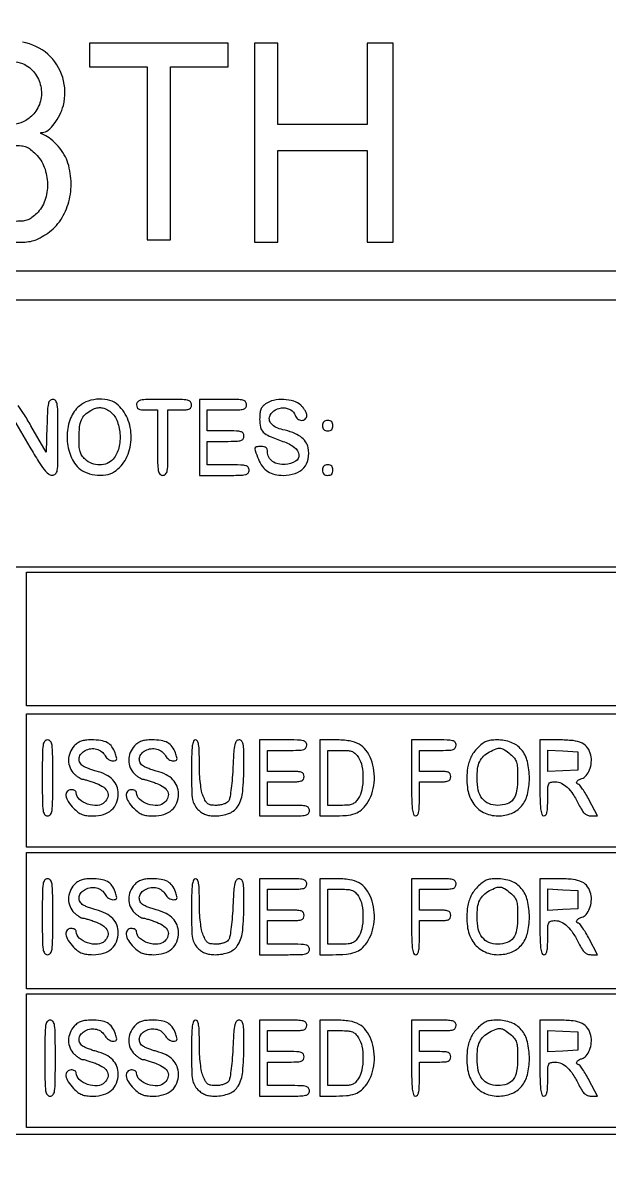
# Model space of a CAD drawing. Extents: x 0 to 1066, y 0 to 761.
# Drawn here: x 995.11 to 1014.06, y 257.42 to 293.97 of the extents above; entities that cross this region are included whole.
import ezdxf

# ---------------------------------------------------------------- set-up
doc = ezdxf.new("R2010")
doc.units = 0
doc.header["$MEASUREMENT"] = 0

msp = doc.modelspace()

# ---------------------------------------------------------------- linework, layer by layer
for points in [[(710.559243, 95.267872, -0.000023), (733.258836, 95.240684, -0.000004), (756.324384, 95.211821, -0.198594)], [(542.992229, 95.24091, -0.000004), (565.972908, 95.212432, -0.198597)], [(606.442229, 95.24091, -0.000004), (629.422908, 95.212432, -0.198597)], [(669.892229, 95.24091, -0.000004), (692.872908, 95.212432, -0.198597)], [(994.8114, 286.8786, 0.012424), (995.184373, 286.887869, 0.047358), (995.414464, 286.921312, 0.05731), (995.611461, 286.993998, 0.024306), (995.856626, 287.133257, 0.094867), (996.29369, 287.543984, 0.081788), (996.576132, 288.10827, 0.077215), (996.67301, 288.763743, 0.071046), (996.571664, 289.437763, 0.063286), (996.452871, 289.705569, 0.04104), (996.254121, 289.9805, 0.041529), (996.019045, 290.212965, 0.078239), (995.790795, 290.349985, -0.012902), (995.71401, 290.383384, -0.155658), (995.690619, 290.404955, -0.506892), (995.697415, 290.420121, -0.042703), (995.747322, 290.426438, 0.16676), (995.92746, 290.496516, 0.052324), (996.13066, 290.708285, 0.048892), (996.309967, 290.992705, 0.055028), (996.42223, 291.295685, 0.134724), (996.40143, 292.202405, 0.140828), (995.919217, 292.953755, 0.138146), (995.103134, 293.343788, 0.127927)], [(994.815074, 281.1681), (995.341987, 280.261957, 0.006242), (995.621361, 279.795024, 0.029041), (995.801082, 279.537737, 0.052989), (995.938326, 279.397238, 0.170079), (996.05925, 279.352507, 0.199339), (996.167531, 279.395273, 0.163117), (996.225225, 279.506706, 0.036571), (996.246304, 279.765581, 0.002034), (996.2496, 280.5759, 0.002367), (996.245969, 281.343072, 0.031318), (996.225584, 281.625383, 0.117824), (996.175777, 281.754077, 0.246563), (996.08336, 281.8026, 0.195513), (995.992555, 281.765682, 0.145553), (995.939252, 281.670256, 0.043894), (995.911739, 281.463993, 0.004128), (995.89301, 280.952718), (995.8689, 280.102836), (995.375717, 280.952718, 0.007787), (995.135638, 281.351983, 0.025041), (994.958801, 281.60661, 0.035073)]]:
    msp.add_lwpolyline(points, format="xyb")
for points in [[(997.2648, 292.9275), (997.2648, 292.5468), (998.1954, 292.5468), (999.126, 292.5468), (999.126, 289.755), (999.126, 286.9632), (999.5067, 286.9632), (999.8874, 286.9632), (999.8874, 289.755), (999.8874, 292.5468), (1000.818, 292.5468), (1001.7486, 292.5468), (1001.7486, 292.9275), (1001.7486, 293.3082), (999.5067, 293.3082), (997.2648, 293.3082)], [(1002.5946, 290.0934), (1002.5946, 286.8786), (1002.9753, 286.8786), (1003.356, 286.8786), (1003.356, 288.3591), (1003.356, 289.8396), (1004.7942, 289.8396), (1006.2324, 289.8396), (1006.2324, 288.3591), (1006.2324, 286.8786), (1006.6554, 286.8786), (1007.0784, 286.8786), (1007.0784, 290.0934), (1007.0784, 293.3082), (1006.6554, 293.3082), (1006.2324, 293.3082), (1006.2324, 291.9969), (1006.2324, 290.6856), (1004.7942, 290.6856), (1003.356, 290.6856), (1003.356, 291.9969), (1003.356, 293.3082), (1002.9753, 293.3082), (1002.5946, 293.3082)], [(964.44, 285.4827), (964.44, 285.0174), (1008.8973, 285.0174), (1053.3546, 285.0174), (1053.3546, 285.4827), (1053.3546, 285.948), (1008.8973, 285.948), (964.44, 285.948)], [(1053.5238, 274.0617), (1053.5238, 271.9044), (1024.3791, 271.9044), (995.2344, 271.9044), (995.2344, 274.0617), (995.2344, 276.219), (1024.3791, 276.219), (1053.5238, 276.219)], [(1053.5238, 269.4933), (1053.5238, 267.336), (1024.3791, 267.336), (995.2344, 267.336), (995.2344, 269.4933), (995.2344, 271.6506), (1024.3791, 271.6506), (1053.5238, 271.6506)], [(1013.0427, 270.1278), (1013.0427, 269.8317), (1012.55625, 269.806328), (1012.0698, 269.780956), (1012.0698, 270.1278), (1012.0698, 270.474644), (1012.55625, 270.449272), (1013.0427, 270.4239)], [(1053.5238, 264.9672), (1053.5238, 262.7676), (1024.3791, 262.7676), (995.2344, 262.7676), (995.2344, 264.9672), (995.2344, 267.1668), (1024.3791, 267.1668), (1053.5238, 267.1668)], [(1013.0427, 265.644), (1013.0427, 265.3479), (1012.55625, 265.322528), (1012.0698, 265.297156), (1012.0698, 265.644), (1012.0698, 265.990844), (1012.55625, 265.965472), (1013.0427, 265.9401)], [(1053.5238, 260.4411), (1053.5238, 258.2838), (1024.3791, 258.2838), (995.2344, 258.2838), (995.2344, 260.4411), (995.2344, 262.5984), (1024.3791, 262.5984), (1053.5238, 262.5984)], [(1013.0427, 261.0756), (1013.0427, 260.7795), (1012.55625, 260.754128), (1012.0698, 260.728756), (1012.0698, 261.0756), (1012.0698, 261.422444), (1012.55625, 261.397072), (1013.0427, 261.3717)]]:
    msp.add_lwpolyline(points, close=True)
for points in [[(995.174766, 292.618039, -0.119024), (995.526768, 292.304082, -0.114108), (995.70356, 291.859259, -0.114545), (995.666829, 291.383361, -0.120649), (995.423724, 290.982597, -0.080165), (995.125041, 290.766915, -0.117364), (994.81079, 290.69275, -0.117072), (994.496249, 290.76805, -0.079502), (994.196753, 290.98492, -0.175986), (993.915465, 291.587103, -0.158347), (994.069947, 292.260526, -0.176864), (994.570932, 292.66657, -0.208545)], [(995.532288, 289.727832, -0.106778), (995.807613, 289.300779, -0.0864), (995.909509, 288.763798, -0.08742), (995.823736, 288.229731, -0.113423), (995.561342, 287.810758, -0.031969), (995.409468, 287.677155, -0.073223), (995.276853, 287.602735, -0.067471), (995.121697, 287.566331, -0.023935), (994.893473, 287.5554, -0.058112), (994.40541, 287.612317, -0.12192), (994.067861, 287.785837, -0.123734), (993.853284, 288.094748, -0.060826), (993.73906, 288.562746, -0.076036), (993.758852, 289.146427, -0.115267), (993.96287, 289.60924, -0.127343), (994.332403, 289.903665, -0.105244), (994.826351, 290.0088, -0.023077), (995.067985, 289.997641, -0.071746), (995.226147, 289.959683, -0.074983), (995.363301, 289.879603, -0.026816)], [(996.941203, 281.590573, 0.123885), (996.658012, 281.197877, 0.085485), (996.544437, 280.658957, 0.082885), (996.616908, 280.096936, 0.104562), (996.868639, 279.638326, 0.111799), (997.106609, 279.461975, 0.06908), (997.443008, 279.366281, 0.069045), (997.792965, 279.365815, 0.111332), (998.070882, 279.469881, 0.131426), (998.451639, 279.89586, 0.103697), (998.612054, 280.495511, 0.101152), (998.51939, 281.121853, 0.118621), (998.188771, 281.621419, 0.118666), (997.929035, 281.768001, 0.075716), (997.583356, 281.811938, 0.073305), (997.228341, 281.750607, 0.095814)], [(997.920297, 281.418839, -0.143223), (998.147998, 281.134523, -0.079931), (998.25046, 280.699353, -0.077332), (998.212265, 280.238218, -0.11509), (998.030996, 279.87795, -0.119537), (997.842584, 279.738395, -0.098447), (997.596927, 279.687752, -0.09388), (997.340477, 279.734462, -0.097006), (997.122203, 279.871547, -0.056872), (997.021283, 279.99064, -0.080028), (996.963387, 280.116996, -0.054705), (996.935563, 280.288724, -0.014142), (996.929091, 280.569497, -0.025001), (996.948155, 280.914355, -0.075567), (997.007582, 281.141338, -0.098225), (997.121037, 281.306205, -0.062967), (997.3071, 281.446619, -0.051006), (997.471866, 281.519958, -0.090781), (997.618514, 281.539995, -0.090761), (997.762771, 281.506781, -0.050966)], [(998.7876, 281.6334, 0.094959), (998.804163, 281.546974, 0.184152), (998.85105, 281.495925, 0.098846), (998.944039, 281.47053, 0.017388), (999.126, 281.4642), (999.4644, 281.4642), (999.4644, 280.4067, 0.002827), (999.468131, 279.746741, 0.036854), (999.488934, 279.502538, 0.138781), (999.540194, 279.392068, 0.218517), (999.6336, 279.3492, 0.218517), (999.727006, 279.392068, 0.138781), (999.778266, 279.502538, 0.036854), (999.799069, 279.746741, 0.002827), (999.8028, 280.4067), (999.8028, 281.4642), (1000.1835, 281.4642, 0.013964), (1000.393258, 281.470059, 0.090841), (1000.495463, 281.49475, 0.188085), (1000.546034, 281.545795, 0.102588), (1000.5642, 281.6334, 0.193568), (1000.527002, 281.725885, 0.15568), (1000.432013, 281.777421, 0.043488), (1000.223005, 281.798667, 0.003595), (999.6759, 281.8026, 0.003595), (999.128795, 281.798667, 0.043488), (998.919788, 281.777421, 0.15568), (998.824798, 281.725885, 0.193568)], [(1000.818, 280.5759), (1000.818, 279.3492), (1001.6217, 279.3492, 0.004147), (1002.112409, 279.35327, 0.047763), (1002.303788, 279.374803, 0.16431), (1002.391194, 279.426393, 0.179874), (1002.4254, 279.5184, 0.157888), (1002.39586, 279.609616, 0.176663), (1002.31965, 279.661162, 0.055952), (1002.154778, 279.683253, 0.005351), (1001.7486, 279.6876), (1001.0718, 279.6876), (1001.0718, 280.0683), (1001.0718, 280.449), (1001.664, 280.449, 0.006583), (1002.013892, 280.453607, 0.063075), (1002.161025, 280.476193, 0.183695), (1002.22987, 280.527626, 0.142406), (1002.2562, 280.6182, 0.142406), (1002.22987, 280.708774, 0.183695), (1002.161025, 280.760207, 0.063075), (1002.013892, 280.782793, 0.006583), (1001.664, 280.7874), (1001.0718, 280.7874), (1001.0718, 281.1258), (1001.0718, 281.4642), (1001.7063, 281.4642, 0.005909), (1002.084326, 281.468667, 0.059311), (1002.240338, 281.49099, 0.180365), (1002.312856, 281.542488, 0.150217), (1002.3408, 281.6334, 0.17273), (1002.308127, 281.725157, 0.168559), (1002.224475, 281.77675, 0.050222), (1002.041922, 281.798449, 0.004487), (1001.5794, 281.8026), (1000.818, 281.8026)], [(1002.95415, 281.660944, 0.064007), (1002.861352, 281.576732, 0.085808), (1002.803551, 281.479165, 0.066535), (1002.773034, 281.349274, 0.024477), (1002.7638, 281.160758, 0.055339), (1002.792437, 280.902812, 0.149321), (1002.882673, 280.744324, 0.090969), (1003.076444, 280.618662, 0.013145), (1003.517897, 280.448657, -0.070637), (1003.892395, 280.252569, -0.215768), (1004.032151, 280.009824, -0.299828), (1003.924396, 279.805464, -0.104684), (1003.590604, 279.70427, -0.073735), (1003.364138, 279.718205, -0.104161), (1003.179847, 279.799673, -0.119079), (1003.060523, 279.938512, -0.118782), (1003.0176, 280.116643, 0.082235), (1003.005146, 280.191852, 0.147435), (1002.969033, 280.242334, 0.119852), (1002.904824, 280.270894, 0.045016), (1002.8061, 280.2798, 0.028442), (1002.651693, 280.27101, 0.327023), (1002.609592, 280.232113, 0.139119), (1002.616229, 280.152942, 0.005125), (1002.726089, 279.870001, 0.065244), (1002.854877, 279.640252, 0.088006), (1003.028242, 279.477438, 0.085852), (1003.25054, 279.381565, 0.059042), (1003.523673, 279.3492, 0.079385), (1003.912877, 279.411386, 0.130563), (1004.190688, 279.592024, 0.137881), (1004.332828, 279.878502, 0.093265), (1004.333028, 280.245247, 0.114024), (1004.249495, 280.436128, 0.079467), (1004.08047, 280.600886, 0.063948), (1003.831122, 280.7327, 0.038754), (1003.509966, 280.825434, -0.060203), (1003.293287, 280.898177, -0.103319), (1003.142206, 281.013045, -0.141227), (1003.077842, 281.151835, -0.162669), (1003.102278, 281.295146, -0.149104), (1003.276037, 281.468203, -0.123853), (1003.530431, 281.530698, -0.133716), (1003.769753, 281.4641, -0.183571), (1003.907273, 281.290672, 0.153609), (1003.989187, 281.174012, 0.157876), (1004.122216, 281.126861, 0.194842), (1004.238196, 281.170172, 0.210147), (1004.2866, 281.280253, 0.093821), (1004.272933, 281.352446, 0.037607), (1004.229083, 281.44337, 0.035541), (1004.165723, 281.536863, 0.037508), (1004.090797, 281.618653, 0.118482), (1003.86507, 281.747394, 0.061394), (1003.542723, 281.799356, 0.060569), (1003.210556, 281.771454, 0.10142)], [(1004.7942, 280.9566, 0.072254), (1004.804931, 280.882731, 0.124864), (1004.8365, 280.8297, 0.124864), (1004.889531, 280.798131, 0.072254), (1004.9634, 280.7874, 0.072254), (1005.037269, 280.798131, 0.124864), (1005.0903, 280.8297, 0.124864), (1005.121869, 280.882731, 0.072254), (1005.1326, 280.9566, 0.072254), (1005.121869, 281.030469, 0.124864), (1005.0903, 281.0835, 0.124864), (1005.037269, 281.115069, 0.072254), (1004.9634, 281.1258, 0.072254), (1004.889531, 281.115069, 0.124864), (1004.8365, 281.0835, 0.124864), (1004.804931, 281.030469, 0.072254)], [(1004.7942, 279.5184, 0.072254), (1004.804931, 279.444531, 0.124864), (1004.8365, 279.3915, 0.124864), (1004.889531, 279.359931, 0.072254), (1004.9634, 279.3492, 0.072254), (1005.037269, 279.359931, 0.124864), (1005.0903, 279.3915, 0.124864), (1005.121869, 279.444531, 0.072254), (1005.1326, 279.5184, 0.072254), (1005.121869, 279.592269, 0.124864), (1005.0903, 279.6453, 0.124864), (1005.037269, 279.676869, 0.072254), (1004.9634, 279.6876, 0.072254), (1004.889531, 279.676869, 0.124864), (1004.8365, 279.6453, 0.124864), (1004.804931, 279.592269, 0.072254)], [(964.648203, 276.28245, 0.090685), (964.631776, 276.19374, 0.000053), (964.626152, 273.54868, 0.000687), (964.624253, 270.602798, 0.000419), (964.629709, 267.1245), (964.6515, 258.0723), (1009.1934, 258.0723), (1053.7353, 258.0723), (1053.756828, 267.23025), (1053.778355, 276.3882), (1009.233422, 276.3882, 0.000091), (986.070035, 276.384003, 0.000502), (973.6186, 276.366981, 0.000027), (964.739371, 276.345445, 0.310524)], [(995.742, 269.5779, 0.002322), (995.745589, 268.805038, 0.031956), (995.766067, 268.525688, 0.123223), (995.816878, 268.399309, 0.240299), (995.9112, 268.3512, 0.240299), (996.005522, 268.399309, 0.123223), (996.056333, 268.525688, 0.031956), (996.076811, 268.805038, 0.002322), (996.0804, 269.5779, 0.002322), (996.076811, 270.350762, 0.031956), (996.056333, 270.630113, 0.123223), (996.005522, 270.756491, 0.240299), (995.9112, 270.8046, 0.240299), (995.816878, 270.756491, 0.123223), (995.766067, 270.630113, 0.031956), (995.745589, 270.350762, 0.002322)], [(996.771947, 270.608797, 0.095833), (996.637601, 270.395984, 0.093612), (996.590848, 270.146623, 0.09642), (996.638505, 269.903523, 0.109167), (996.773152, 269.708096, 0.021434), (996.850418, 269.642064, 0.024838), (996.929463, 269.586271, 0.024996), (997.000097, 269.546297, 0.116778), (997.045274, 269.5356, -0.067108), (997.097936, 269.5285, -0.007685), (997.213145, 269.494947, -0.009164), (997.349495, 269.450201, -0.007347), (997.494622, 269.397206, -0.061414), (997.725648, 269.274725, -0.139444), (997.849388, 269.122809, -0.182193), (997.857031, 268.956785, -0.118289), (997.75548, 268.79112, -0.184168), (997.524585, 268.687692, -0.095547), (997.206935, 268.730393, -0.099616), (996.93804, 268.885325, -0.215627), (996.8418, 269.098111, 0.166893), (996.828821, 269.135913, 0.09517), (996.792098, 269.168093, 0.076026), (996.737319, 269.189847, 0.056627), (996.6726, 269.1972, 0.217685), (996.547301, 269.139935, 0.213962), (996.507391, 269.007099, 0.111531), (996.579741, 268.810025, 0.052901), (996.750692, 268.598492, 0.033718), (996.895454, 268.472041, 0.070361), (997.02583, 268.399099, 0.065927), (997.176792, 268.362488, 0.026573), (997.389038, 268.3512, 0.071976), (997.723799, 268.399641, 0.109406), (997.979994, 268.541388, 0.118366), (998.139291, 268.768406, 0.094334), (998.1954, 269.063159, 0.09189), (998.149109, 269.312919, 0.101533), (998.016889, 269.519699, 0.086169), (997.793779, 269.681557, 0.048671), (997.479936, 269.799127, -0.014332), (997.341236, 269.840491, -0.015018), (997.207309, 269.889154, -0.014825), (997.094499, 269.937945, -0.062282), (997.03215, 269.97723, -0.125617), (996.947605, 270.092166, -0.145923), (996.934841, 270.22685, -0.130481), (996.998892, 270.357832, -0.091527), (997.127819, 270.460805, -0.089566), (997.31097, 270.520027, -0.097839), (997.497359, 270.508649, -0.101693), (997.659881, 270.428389, -0.104882), (997.775466, 270.291271, 0.068907), (997.820954, 270.228751, 0.056018), (997.884789, 270.175819, 0.057688), (997.956392, 270.139886, 0.087691), (998.024776, 270.1278, 0.058375), (998.110074, 270.137793, 0.271475), (998.144472, 270.17071, 0.139875), (998.144424, 270.235399, 0.014188), (998.097501, 270.383386, 0.071241), (997.993002, 270.585255, 0.113072), (997.848039, 270.713866, 0.091082), (997.637772, 270.783278, 0.03431), (997.327409, 270.8046, 0.02734), (997.139341, 270.794309, 0.057455), (996.996864, 270.761831, 0.067151), (996.880012, 270.702032, 0.052423)], [(998.717747, 270.608797, 0.095833), (998.583401, 270.395984, 0.093612), (998.536648, 270.146623, 0.09642), (998.584305, 269.903523, 0.109167), (998.718952, 269.708096, 0.021434), (998.796218, 269.642064, 0.024838), (998.875263, 269.586271, 0.024996), (998.945897, 269.546297, 0.116778), (998.991074, 269.5356, -0.067108), (999.043736, 269.5285, -0.007685), (999.158945, 269.494947, -0.009164), (999.295295, 269.450201, -0.007347), (999.440422, 269.397206, -0.061414), (999.671448, 269.274725, -0.139444), (999.795188, 269.122809, -0.182193), (999.802831, 268.956785, -0.118289), (999.70128, 268.79112, -0.184168), (999.470385, 268.687692, -0.095547), (999.152735, 268.730393, -0.099616), (998.88384, 268.885325, -0.215627), (998.7876, 269.098111, 0.166893), (998.774621, 269.135913, 0.09517), (998.737898, 269.168093, 0.076026), (998.683119, 269.189847, 0.056627), (998.6184, 269.1972, 0.217685), (998.493101, 269.139935, 0.213962), (998.453191, 269.007099, 0.111531), (998.525541, 268.810025, 0.052901), (998.696492, 268.598492, 0.033718), (998.841254, 268.472041, 0.070361), (998.97163, 268.399099, 0.065927), (999.122592, 268.362488, 0.026573), (999.334838, 268.3512, 0.071976), (999.669599, 268.399641, 0.109406), (999.925794, 268.541388, 0.118366), (1000.085091, 268.768406, 0.094334), (1000.1412, 269.063159, 0.09189), (1000.094909, 269.312919, 0.101533), (999.962689, 269.519699, 0.086169), (999.739579, 269.681557, 0.048671), (999.425736, 269.799127, -0.014332), (999.287036, 269.840491, -0.015018), (999.153109, 269.889154, -0.014825), (999.040299, 269.937945, -0.062282), (998.97795, 269.97723, -0.125617), (998.893405, 270.092166, -0.145923), (998.880641, 270.22685, -0.130481), (998.944692, 270.357832, -0.091527), (999.073619, 270.460805, -0.089566), (999.25677, 270.520027, -0.097839), (999.443159, 270.508649, -0.101693), (999.605681, 270.428389, -0.104882), (999.721266, 270.291271, 0.068907), (999.766754, 270.228751, 0.056018), (999.830589, 270.175819, 0.057688), (999.902192, 270.139886, 0.087691), (999.970576, 270.1278, 0.058375), (1000.055874, 270.137793, 0.271475), (1000.090272, 270.17071, 0.139875), (1000.090224, 270.235399, 0.014188), (1000.043301, 270.383386, 0.071241), (999.938802, 270.585255, 0.113072), (999.793839, 270.713866, 0.091082), (999.583572, 270.783278, 0.03431), (999.273209, 270.8046, 0.02734), (999.085141, 270.794309, 0.057455), (998.942664, 270.761831, 0.067151), (998.825812, 270.702032, 0.052423)], [(1000.5642, 269.785555, 0.003964), (1000.569225, 269.151702, 0.037977), (1000.59397, 268.882831, 0.086932), (1000.65389, 268.714039, 0.067817), (1000.771855, 268.558855, 0.045287), (1000.889029, 268.46118, 0.061733), (1001.010829, 268.397605, 0.057123), (1001.151702, 268.362588, 0.032389), (1001.327316, 268.3512, 0.091481), (1001.785083, 268.43566, 0.171956), (1002.067883, 268.676525, 0.107033), (1002.215919, 269.13633, 0.02456), (1002.2562, 269.955883, 0.00412), (1002.252042, 270.460508, 0.041696), (1002.231132, 270.669276, 0.137387), (1002.183219, 270.766906, 0.213534), (1002.098981, 270.8046, 0.227984), (1002.012987, 270.76324, 0.115805), (1001.960267, 270.652293, 0.037433), (1001.927878, 270.419399, 0.003998), (1001.897641, 269.873761, -0.008669), (1001.872653, 269.488089, -0.014541), (1001.836647, 269.165385, -0.012961), (1001.794388, 268.913341, -0.125829), (1001.748402, 268.816261, -0.101519), (1001.687698, 268.7676, -0.040825), (1001.588957, 268.726807, -0.038245), (1001.471977, 268.698957, -0.039337), (1001.353224, 268.6896, -0.036356), (1001.191466, 268.701377, -0.118728), (1001.092554, 268.741081, -0.110433), (1001.018563, 268.823302, -0.02926), (1000.940583, 268.982983, -0.051176), (1000.889026, 269.153561, -0.018965), (1000.850664, 269.401797, -0.016895), (1000.826092, 269.70219, -0.011958), (1000.818, 270.040483, 0.005918), (1000.813205, 270.445643, 0.03524), (1000.793338, 270.656097, 0.084231), (1000.755149, 270.766637, 0.274093), (1000.6911, 270.8046, 0.308918), (1000.624915, 270.759395, 0.062189), (1000.587984, 270.613609, 0.026926), (1000.568683, 270.338539, 0.004053)], [(1002.7638, 269.5779), (1002.7638, 268.3512), (1003.5675, 268.3512, 0.004147), (1004.058209, 268.35527, 0.047763), (1004.249588, 268.376803, 0.16431), (1004.336994, 268.428393, 0.179874), (1004.3712, 268.5204, 0.157888), (1004.34166, 268.611616, 0.176663), (1004.26545, 268.663163, 0.055952), (1004.100578, 268.685253, 0.005351), (1003.6944, 268.6896), (1003.0176, 268.6896), (1003.0176, 269.0703), (1003.0176, 269.451), (1003.6098, 269.451, 0.006583), (1003.959692, 269.455607, 0.063075), (1004.106825, 269.478193, 0.183695), (1004.17567, 269.529626, 0.142406), (1004.202, 269.6202, 0.142406), (1004.17567, 269.710774, 0.183695), (1004.106825, 269.762207, 0.063075), (1003.959692, 269.784793, 0.006583), (1003.6098, 269.7894), (1003.0176, 269.7894), (1003.0176, 270.1278), (1003.0176, 270.4662), (1003.6521, 270.4662, 0.005909), (1004.030126, 270.470667, 0.059311), (1004.186138, 270.49299, 0.180365), (1004.258656, 270.544488, 0.150217), (1004.2866, 270.6354, 0.17273), (1004.253927, 270.727157, 0.168559), (1004.170275, 270.77875, 0.050222), (1003.987722, 270.800449, 0.004487), (1003.5252, 270.8046), (1002.7638, 270.8046)], [(1004.7096, 269.5779), (1004.7096, 268.3512), (1005.122025, 268.3512, 0.019297), (1005.56411, 268.368268, 0.065137), (1005.846481, 268.427648, 0.091739), (1006.049758, 268.544124, 0.066792), (1006.224683, 268.737977, 0.067944), (1006.384126, 269.055745, 0.058432), (1006.463082, 269.421442, 0.05702), (1006.456185, 269.804383, 0.058287), (1006.362729, 270.172895, 0.067012), (1006.198003, 270.475406, 0.108631), (1005.979135, 270.668116, 0.09062), (1005.669841, 270.772251, 0.036021), (1005.221401, 270.8046), (1004.7096, 270.8046)], [(1007.6706, 269.5779, 0.003213), (1007.674928, 268.904379, 0.022561), (1007.693938, 268.5768, 0.049302), (1007.729853, 268.401077, 0.328801), (1007.7975, 268.3512, 0.232029), (1007.859237, 268.38148, 0.108427), (1007.898369, 268.464, 0.047315), (1007.919101, 268.619857, 0.00942), (1007.9244, 268.9011), (1007.9244, 269.451), (1008.432, 269.451, 0.008455), (1008.725698, 269.455967, 0.072107), (1008.855, 269.4792, 0.188641), (1008.916532, 269.530468, 0.12648), (1008.9396, 269.6202, 0.12648), (1008.916532, 269.709932, 0.188641), (1008.855, 269.7612, 0.072107), (1008.725698, 269.784433, 0.008455), (1008.432, 269.7894), (1007.9244, 269.7894), (1007.9244, 270.1278), (1007.9244, 270.4662), (1008.5166, 270.4662, 0.006583), (1008.866492, 270.470807, 0.063075), (1009.013625, 270.493393, 0.183695), (1009.08247, 270.544826, 0.142406), (1009.1088, 270.6354, 0.165398), (1009.077683, 270.726895, 0.1727), (1008.997763, 270.778474, 0.052938), (1008.824045, 270.800357, 0.004884), (1008.3897, 270.8046), (1007.6706, 270.8046)], [(1009.798917, 270.538093, 0.037026), (1009.680204, 270.39718, 0.041618), (1009.588675, 270.245483, 0.041469), (1009.523281, 270.080229, 0.036284), (1009.482469, 269.898906, 0.067199), (1009.473307, 269.2737, 0.111507), (1009.649188, 268.779071, 0.133415), (1009.991762, 268.465138, 0.119701), (1010.460873, 268.3512, 0.091635), (1010.895816, 268.431587, 0.127309), (1011.217132, 268.660383, 0.112916), (1011.411946, 269.040237, 0.06217), (1011.477284, 269.560951, 0.05973), (1011.412475, 270.104489, 0.115619), (1011.216023, 270.492952, 0.130851), (1010.887125, 270.723877, 0.088208), (1010.433115, 270.8046, 0.029559), (1010.228414, 270.792488, 0.070019), (1010.08111, 270.753615, 0.070122), (1009.950384, 270.675638, 0.029716)], [(1010.859532, 270.346625, -0.04316), (1010.990819, 270.212355, -0.095878), (1011.058719, 270.08709, -0.064611), (1011.089262, 269.915856, -0.011868), (1011.0969, 269.594107, -0.036707), (1011.06473, 269.156493, -0.118071), (1010.956661, 268.887344, -0.157318), (1010.75987, 268.740258, -0.08263), (1010.455428, 268.6896, -0.098294), (1010.167104, 268.746834, -0.130439), (1009.95533, 268.908271, -0.109535), (1009.82764, 269.178202, -0.055972), (1009.7856, 269.552571, -0.030752), (1009.805793, 269.88058, -0.078499), (1009.871351, 270.108867, -0.096029), (1009.994214, 270.278161, -0.063668), (1010.189577, 270.418925, -0.031059), (1010.399523, 270.516512, -0.12071), (1010.540579, 270.535349, -0.120444), (1010.674539, 270.486869, -0.030859)], [(1011.816, 269.5779, 0.003213), (1011.820328, 268.904379, 0.022561), (1011.839338, 268.5768, 0.049302), (1011.875253, 268.401077, 0.328801), (1011.9429, 268.3512, 0.232029), (1012.004637, 268.38148, 0.108427), (1012.043769, 268.464, 0.047315), (1012.064501, 268.619857, 0.00942), (1012.0698, 268.9011, -0.00595), (1012.074107, 269.263065, -0.096871), (1012.100144, 269.381198, -0.238613), (1012.16481, 269.434815, -0.056005), (1012.308853, 269.451, -0.111153), (1012.510305, 269.405656, -0.081177), (1012.69962, 269.274801, -0.058854), (1012.88531, 269.048171, -0.025924), (1013.077172, 268.71075, 0.021794), (1013.17712, 268.531548, 0.0694), (1013.264272, 268.426152, 0.100833), (1013.356964, 268.370551, 0.085033), (1013.469925, 268.3512), (1013.68221, 268.3512), (1013.409714, 268.8588, 0.009778), (1013.300332, 269.053328, 0.014907), (1013.197168, 269.217292, 0.009424), (1013.106211, 269.347361, 0.239871), (1013.068809, 269.3664, -0.219802), (1013.011645, 269.392805, -0.304284), (1013.005381, 269.447236, -0.131724), (1013.067494, 269.515519, -0.078903), (1013.168581, 269.559846, 0.158954), (1013.311022, 269.651358, 0.078102), (1013.420882, 269.839466, 0.070132), (1013.477041, 270.076464, 0.077363), (1013.462495, 270.311592, 0.10052), (1013.358738, 270.546091, 0.127623), (1013.178284, 270.69808, 0.085281), (1012.887342, 270.780471, 0.026458), (1012.431676, 270.8046), (1011.816, 270.8046)], [(1005.9555, 270.237016, -0.099357), (1006.066372, 269.960605, -0.04669), (1006.101161, 269.575501, -0.046674), (1006.063842, 269.189985, -0.097875), (1005.951232, 268.912016, -0.051016), (1005.85567, 268.794321, -0.103597), (1005.756428, 268.729243, -0.075571), (1005.619063, 268.698078, -0.018062), (1005.38445, 268.6896), (1004.9634, 268.6896), (1004.9634, 269.5779), (1004.9634, 270.4662), (1005.38445, 270.4662, -0.018077), (1005.620949, 270.457647, -0.077494), (1005.757959, 270.426003, -0.104702), (1005.857441, 270.359351, -0.048117)], [(995.742, 265.0941, 0.002322), (995.745589, 264.321238, 0.031956), (995.766067, 264.041887, 0.123223), (995.816878, 263.915509, 0.240299), (995.9112, 263.8674, 0.240299), (996.005522, 263.915509, 0.123223), (996.056333, 264.041887, 0.031956), (996.076811, 264.321238, 0.002322), (996.0804, 265.0941, 0.002322), (996.076811, 265.866962, 0.031956), (996.056333, 266.146313, 0.123223), (996.005522, 266.272691, 0.240299), (995.9112, 266.3208, 0.240299), (995.816878, 266.272691, 0.123223), (995.766067, 266.146313, 0.031956), (995.745589, 265.866962, 0.002322)], [(996.771947, 266.124997, 0.095833), (996.637601, 265.912184, 0.093612), (996.590848, 265.662823, 0.09642), (996.638505, 265.419723, 0.109167), (996.773152, 265.224296, 0.021434), (996.850418, 265.158264, 0.024838), (996.929463, 265.102471, 0.024996), (997.000097, 265.062497, 0.116778), (997.045274, 265.0518, -0.067108), (997.097936, 265.0447, -0.007685), (997.213145, 265.011147, -0.009164), (997.349495, 264.966401, -0.007347), (997.494622, 264.913406, -0.061414), (997.725648, 264.790925, -0.139444), (997.849388, 264.639009, -0.182193), (997.857031, 264.472985, -0.118289), (997.75548, 264.30732, -0.184168), (997.524585, 264.203892, -0.095547), (997.206935, 264.246593, -0.099616), (996.93804, 264.401525, -0.215627), (996.8418, 264.614311, 0.166893), (996.828821, 264.652113, 0.09517), (996.792098, 264.684293, 0.076026), (996.737319, 264.706047, 0.056627), (996.6726, 264.7134, 0.217685), (996.547301, 264.656135, 0.213962), (996.507391, 264.523299, 0.111531), (996.579741, 264.326225, 0.052901), (996.750692, 264.114692, 0.033718), (996.895454, 263.988241, 0.070361), (997.02583, 263.915299, 0.065927), (997.176792, 263.878688, 0.026573), (997.389038, 263.8674, 0.071976), (997.723799, 263.915841, 0.109406), (997.979994, 264.057588, 0.118366), (998.139291, 264.284606, 0.094334), (998.1954, 264.579359, 0.09189), (998.149109, 264.829119, 0.101533), (998.016889, 265.035899, 0.086169), (997.793779, 265.197757, 0.048671), (997.479936, 265.315327, -0.014332), (997.341236, 265.356691, -0.015018), (997.207309, 265.405354, -0.014825), (997.094499, 265.454145, -0.062282), (997.03215, 265.49343, -0.125617), (996.947605, 265.608366, -0.145923), (996.934841, 265.74305, -0.130481), (996.998892, 265.874032, -0.091527), (997.127819, 265.977005, -0.089566), (997.31097, 266.036227, -0.097839), (997.497359, 266.024849, -0.101693), (997.659881, 265.944589, -0.104882), (997.775466, 265.807471, 0.068907), (997.820954, 265.744951, 0.056018), (997.884789, 265.692019, 0.057688), (997.956392, 265.656086, 0.087691), (998.024776, 265.644, 0.058375), (998.110074, 265.653993, 0.271475), (998.144472, 265.68691, 0.139875), (998.144424, 265.751599, 0.014188), (998.097501, 265.899586, 0.071241), (997.993002, 266.101455, 0.113072), (997.848039, 266.230066, 0.091082), (997.637772, 266.299478, 0.03431), (997.327409, 266.3208, 0.02734), (997.139341, 266.310509, 0.057455), (996.996864, 266.278031, 0.067151), (996.880012, 266.218232, 0.052423)], [(998.717747, 266.124997, 0.095833), (998.583401, 265.912184, 0.093612), (998.536648, 265.662823, 0.09642), (998.584305, 265.419723, 0.109167), (998.718952, 265.224296, 0.021434), (998.796218, 265.158264, 0.024838), (998.875263, 265.102471, 0.024996), (998.945897, 265.062497, 0.116778), (998.991074, 265.0518, -0.067108), (999.043736, 265.0447, -0.007685), (999.158945, 265.011147, -0.009164), (999.295295, 264.966401, -0.007347), (999.440422, 264.913406, -0.061414), (999.671448, 264.790925, -0.139444), (999.795188, 264.639009, -0.182193), (999.802831, 264.472985, -0.118289), (999.70128, 264.30732, -0.184168), (999.470385, 264.203892, -0.095547), (999.152735, 264.246593, -0.099616), (998.88384, 264.401525, -0.215627), (998.7876, 264.614311, 0.166893), (998.774621, 264.652113, 0.09517), (998.737898, 264.684293, 0.076026), (998.683119, 264.706047, 0.056627), (998.6184, 264.7134, 0.217685), (998.493101, 264.656135, 0.213962), (998.453191, 264.523299, 0.111531), (998.525541, 264.326225, 0.052901), (998.696492, 264.114692, 0.033718), (998.841254, 263.988241, 0.070361), (998.97163, 263.915299, 0.065927), (999.122592, 263.878688, 0.026573), (999.334838, 263.8674, 0.071976), (999.669599, 263.915841, 0.109406), (999.925794, 264.057588, 0.118366), (1000.085091, 264.284606, 0.094334), (1000.1412, 264.579359, 0.09189), (1000.094909, 264.829119, 0.101533), (999.962689, 265.035899, 0.086169), (999.739579, 265.197757, 0.048671), (999.425736, 265.315327, -0.014332), (999.287036, 265.356691, -0.015018), (999.153109, 265.405354, -0.014825), (999.040299, 265.454145, -0.062282), (998.97795, 265.49343, -0.125617), (998.893405, 265.608366, -0.145923), (998.880641, 265.74305, -0.130481), (998.944692, 265.874032, -0.091527), (999.073619, 265.977005, -0.089566), (999.25677, 266.036227, -0.097839), (999.443159, 266.024849, -0.101693), (999.605681, 265.944589, -0.104882), (999.721266, 265.807471, 0.068907), (999.766754, 265.744951, 0.056018), (999.830589, 265.692019, 0.057688), (999.902192, 265.656086, 0.087691), (999.970576, 265.644, 0.058375), (1000.055874, 265.653993, 0.271475), (1000.090272, 265.68691, 0.139875), (1000.090224, 265.751599, 0.014188), (1000.043301, 265.899586, 0.071241), (999.938802, 266.101455, 0.113072), (999.793839, 266.230066, 0.091082), (999.583572, 266.299478, 0.03431), (999.273209, 266.3208, 0.02734), (999.085141, 266.310509, 0.057455), (998.942664, 266.278031, 0.067151), (998.825812, 266.218232, 0.052423)], [(1000.5642, 265.301755, 0.003964), (1000.569225, 264.667902, 0.037977), (1000.59397, 264.399031, 0.086932), (1000.65389, 264.230239, 0.067817), (1000.771855, 264.075055, 0.045287), (1000.889029, 263.97738, 0.061733), (1001.010829, 263.913805, 0.057123), (1001.151702, 263.878788, 0.032389), (1001.327316, 263.8674, 0.091481), (1001.785083, 263.95186, 0.171956), (1002.067883, 264.192725, 0.107033), (1002.215919, 264.65253, 0.02456), (1002.2562, 265.472083, 0.00412), (1002.252042, 265.976708, 0.041696), (1002.231132, 266.185476, 0.137387), (1002.183219, 266.283106, 0.213534), (1002.098981, 266.3208, 0.227984), (1002.012987, 266.27944, 0.115805), (1001.960267, 266.168493, 0.037433), (1001.927878, 265.935599, 0.003998), (1001.897641, 265.389961, -0.008669), (1001.872653, 265.004289, -0.014541), (1001.836647, 264.681585, -0.012961), (1001.794388, 264.429541, -0.125829), (1001.748402, 264.332461, -0.101519), (1001.687698, 264.2838, -0.040825), (1001.588957, 264.243007, -0.038245), (1001.471977, 264.215157, -0.039337), (1001.353224, 264.2058, -0.036356), (1001.191466, 264.217577, -0.118728), (1001.092554, 264.257281, -0.110433), (1001.018563, 264.339502, -0.02926), (1000.940583, 264.499183, -0.051176), (1000.889026, 264.669761, -0.018965), (1000.850664, 264.917997, -0.016895), (1000.826092, 265.21839, -0.011958), (1000.818, 265.556683, 0.005918), (1000.813205, 265.961843, 0.03524), (1000.793338, 266.172297, 0.084231), (1000.755149, 266.282837, 0.274093), (1000.6911, 266.3208, 0.308918), (1000.624915, 266.275595, 0.062189), (1000.587984, 266.129809, 0.026926), (1000.568683, 265.854739, 0.004053)], [(1002.7638, 265.0941), (1002.7638, 263.8674), (1003.5675, 263.8674, 0.004147), (1004.058209, 263.87147, 0.047763), (1004.249588, 263.893003, 0.16431), (1004.336994, 263.944593, 0.179874), (1004.3712, 264.0366, 0.157888), (1004.34166, 264.127816, 0.176663), (1004.26545, 264.179363, 0.055952), (1004.100578, 264.201453, 0.005351), (1003.6944, 264.2058), (1003.0176, 264.2058), (1003.0176, 264.5865), (1003.0176, 264.9672), (1003.6098, 264.9672, 0.006583), (1003.959692, 264.971807, 0.063075), (1004.106825, 264.994393, 0.183695), (1004.17567, 265.045826, 0.142406), (1004.202, 265.1364, 0.142406), (1004.17567, 265.226974, 0.183695), (1004.106825, 265.278407, 0.063075), (1003.959692, 265.300993, 0.006583), (1003.6098, 265.3056), (1003.0176, 265.3056), (1003.0176, 265.644), (1003.0176, 265.9824), (1003.6521, 265.9824, 0.005909), (1004.030126, 265.986867, 0.059311), (1004.186138, 266.00919, 0.180365), (1004.258656, 266.060688, 0.150217), (1004.2866, 266.1516, 0.17273), (1004.253927, 266.243357, 0.168559), (1004.170275, 266.29495, 0.050222), (1003.987722, 266.316649, 0.004487), (1003.5252, 266.3208), (1002.7638, 266.3208)], [(1004.7096, 265.0941), (1004.7096, 263.8674), (1005.122025, 263.8674, 0.019297), (1005.56411, 263.884468, 0.065137), (1005.846481, 263.943848, 0.091739), (1006.049758, 264.060324, 0.066792), (1006.224683, 264.254177, 0.067944), (1006.384126, 264.571945, 0.058432), (1006.463082, 264.937642, 0.05702), (1006.456185, 265.320583, 0.058287), (1006.362729, 265.689095, 0.067012), (1006.198003, 265.991606, 0.108631), (1005.979135, 266.184316, 0.09062), (1005.669841, 266.288451, 0.036021), (1005.221401, 266.3208), (1004.7096, 266.3208)], [(1007.6706, 265.0941, 0.003213), (1007.674928, 264.420579, 0.022561), (1007.693938, 264.093, 0.049302), (1007.729853, 263.917277, 0.328801), (1007.7975, 263.8674, 0.232029), (1007.859237, 263.89768, 0.108427), (1007.898369, 263.9802, 0.047315), (1007.919101, 264.136057, 0.00942), (1007.9244, 264.4173), (1007.9244, 264.9672), (1008.432, 264.9672, 0.008455), (1008.725698, 264.972167, 0.072107), (1008.855, 264.9954, 0.188641), (1008.916532, 265.046668, 0.12648), (1008.9396, 265.1364, 0.12648), (1008.916532, 265.226132, 0.188641), (1008.855, 265.2774, 0.072107), (1008.725698, 265.300633, 0.008455), (1008.432, 265.3056), (1007.9244, 265.3056), (1007.9244, 265.644), (1007.9244, 265.9824), (1008.5166, 265.9824, 0.006583), (1008.866492, 265.987007, 0.063075), (1009.013625, 266.009593, 0.183695), (1009.08247, 266.061026, 0.142406), (1009.1088, 266.1516, 0.165398), (1009.077683, 266.243095, 0.1727), (1008.997763, 266.294674, 0.052938), (1008.824045, 266.316557, 0.004884), (1008.3897, 266.3208), (1007.6706, 266.3208)], [(1009.798917, 266.054293, 0.037026), (1009.680204, 265.91338, 0.041618), (1009.588675, 265.761683, 0.041469), (1009.523281, 265.596429, 0.036284), (1009.482469, 265.415106, 0.067199), (1009.473307, 264.7899, 0.111507), (1009.649188, 264.295271, 0.133415), (1009.991762, 263.981338, 0.119701), (1010.460873, 263.8674, 0.091635), (1010.895816, 263.947787, 0.127309), (1011.217132, 264.176583, 0.112916), (1011.411946, 264.556437, 0.06217), (1011.477284, 265.077151, 0.05973), (1011.412475, 265.620689, 0.115619), (1011.216023, 266.009152, 0.130851), (1010.887125, 266.240077, 0.088208), (1010.433115, 266.3208, 0.029559), (1010.228414, 266.308688, 0.070019), (1010.08111, 266.269815, 0.070122), (1009.950384, 266.191838, 0.029716)], [(1011.816, 265.0941, 0.003213), (1011.820328, 264.420579, 0.022561), (1011.839338, 264.093, 0.049302), (1011.875253, 263.917277, 0.328801), (1011.9429, 263.8674, 0.232029), (1012.004637, 263.89768, 0.108427), (1012.043769, 263.9802, 0.047315), (1012.064501, 264.136057, 0.00942), (1012.0698, 264.4173, -0.00595), (1012.074107, 264.779265, -0.096871), (1012.100144, 264.897398, -0.238613), (1012.16481, 264.951015, -0.056005), (1012.308853, 264.9672, -0.111153), (1012.510305, 264.921856, -0.081177), (1012.69962, 264.791001, -0.058854), (1012.88531, 264.564371, -0.025924), (1013.077172, 264.22695, 0.021794), (1013.17712, 264.047748, 0.0694), (1013.264272, 263.942352, 0.100833), (1013.356964, 263.886751, 0.085033), (1013.469925, 263.8674), (1013.68221, 263.8674), (1013.409714, 264.375, 0.009778), (1013.300332, 264.569528, 0.014907), (1013.197168, 264.733493, 0.009424), (1013.106211, 264.863561, 0.239871), (1013.068809, 264.8826, -0.219802), (1013.011645, 264.909005, -0.304284), (1013.005381, 264.963436, -0.131724), (1013.067494, 265.031719, -0.078903), (1013.168581, 265.076046, 0.158954), (1013.311022, 265.167558, 0.078102), (1013.420882, 265.355666, 0.070132), (1013.477041, 265.592664, 0.077363), (1013.462495, 265.827792, 0.10052), (1013.358738, 266.062291, 0.127623), (1013.178284, 266.21428, 0.085281), (1012.887342, 266.296671, 0.026458), (1012.431676, 266.3208), (1011.816, 266.3208)], [(1005.9555, 265.753216, -0.099357), (1006.066372, 265.476805, -0.04669), (1006.101161, 265.091701, -0.046674), (1006.063842, 264.706185, -0.097875), (1005.951232, 264.428216, -0.051016), (1005.85567, 264.310521, -0.103597), (1005.756428, 264.245443, -0.075571), (1005.619063, 264.214278, -0.018062), (1005.38445, 264.2058), (1004.9634, 264.2058), (1004.9634, 265.0941), (1004.9634, 265.9824), (1005.38445, 265.9824, -0.018077), (1005.620949, 265.973847, -0.077494), (1005.757959, 265.942203, -0.104702), (1005.857441, 265.875551, -0.048117)], [(1010.859532, 265.862825, -0.04316), (1010.990819, 265.728555, -0.095878), (1011.058719, 265.60329, -0.064611), (1011.089262, 265.432056, -0.011868), (1011.0969, 265.110307, -0.036707), (1011.06473, 264.672693, -0.118071), (1010.956661, 264.403544, -0.157318), (1010.75987, 264.256458, -0.08263), (1010.455428, 264.2058, -0.098294), (1010.167104, 264.263034, -0.130439), (1009.95533, 264.424471, -0.109535), (1009.82764, 264.694402, -0.055972), (1009.7856, 265.068771, -0.030752), (1009.805793, 265.39678, -0.078499), (1009.871351, 265.625067, -0.096029), (1009.994214, 265.794361, -0.063668), (1010.189577, 265.935125, -0.031059), (1010.399523, 266.032712, -0.12071), (1010.540579, 266.051549, -0.120444), (1010.674539, 266.003069, -0.030859)], [(995.8266, 260.5257, 0.002322), (995.830189, 259.752838, 0.031956), (995.850667, 259.473487, 0.123223), (995.901478, 259.347109, 0.240299), (995.9958, 259.299, 0.240299), (996.090122, 259.347109, 0.123223), (996.140933, 259.473487, 0.031956), (996.161411, 259.752838, 0.002322), (996.165, 260.5257, 0.002322), (996.161411, 261.298562, 0.031956), (996.140933, 261.577912, 0.123223), (996.090122, 261.704291, 0.240299), (995.9958, 261.7524, 0.240299), (995.901478, 261.704291, 0.123223), (995.850667, 261.577912, 0.031956), (995.830189, 261.298562, 0.002322)], [(996.771947, 261.556597, 0.095833), (996.637601, 261.343784, 0.093612), (996.590848, 261.094423, 0.09642), (996.638505, 260.851323, 0.109167), (996.773152, 260.655896, 0.021434), (996.850418, 260.589864, 0.024838), (996.929463, 260.534071, 0.024996), (997.000097, 260.494097, 0.116778), (997.045274, 260.4834, -0.067108), (997.097936, 260.4763, -0.007685), (997.213145, 260.442747, -0.009164), (997.349495, 260.398001, -0.007347), (997.494622, 260.345006, -0.061414), (997.725648, 260.222525, -0.139444), (997.849388, 260.070609, -0.182193), (997.857031, 259.904585, -0.118289), (997.75548, 259.73892, -0.184168), (997.524585, 259.635492, -0.095547), (997.206935, 259.678193, -0.099616), (996.93804, 259.833125, -0.215627), (996.8418, 260.045911, 0.166893), (996.828821, 260.083713, 0.09517), (996.792098, 260.115893, 0.076026), (996.737319, 260.137647, 0.056627), (996.6726, 260.145, 0.217685), (996.547301, 260.087735, 0.213962), (996.507391, 259.954899, 0.111531), (996.579741, 259.757825, 0.052901), (996.750692, 259.546292, 0.033718), (996.895454, 259.419841, 0.070361), (997.02583, 259.346899, 0.065927), (997.176792, 259.310288, 0.026573), (997.389038, 259.299, 0.071976), (997.723799, 259.347441, 0.109406), (997.979994, 259.489188, 0.118366), (998.139291, 259.716206, 0.094334), (998.1954, 260.010959, 0.09189), (998.149109, 260.260719, 0.101533), (998.016889, 260.467499, 0.086169), (997.793779, 260.629357, 0.048671), (997.479936, 260.746927, -0.014332), (997.341236, 260.788291, -0.015018), (997.207309, 260.836954, -0.014825), (997.094499, 260.885745, -0.062282), (997.03215, 260.92503, -0.125617), (996.947605, 261.039966, -0.145923), (996.934841, 261.17465, -0.130481), (996.998892, 261.305632, -0.091527), (997.127819, 261.408605, -0.089566), (997.31097, 261.467827, -0.097839), (997.497359, 261.456449, -0.101693), (997.659881, 261.376189, -0.104882), (997.775466, 261.239071, 0.068907), (997.820954, 261.176551, 0.056018), (997.884789, 261.123619, 0.057688), (997.956392, 261.087686, 0.087691), (998.024776, 261.0756, 0.058375), (998.110074, 261.085593, 0.271475), (998.144472, 261.11851, 0.139875), (998.144424, 261.183199, 0.014188), (998.097501, 261.331186, 0.071241), (997.993002, 261.533055, 0.113072), (997.848039, 261.661666, 0.091082), (997.637772, 261.731078, 0.03431), (997.327409, 261.7524, 0.02734), (997.139341, 261.742109, 0.057455), (996.996864, 261.709631, 0.067151), (996.880012, 261.649832, 0.052423)], [(998.717747, 261.556597, 0.095833), (998.583401, 261.343784, 0.093612), (998.536648, 261.094423, 0.09642), (998.584305, 260.851323, 0.109167), (998.718952, 260.655896, 0.021434), (998.796218, 260.589864, 0.024838), (998.875263, 260.534071, 0.024996), (998.945897, 260.494097, 0.116778), (998.991074, 260.4834, -0.067108), (999.043736, 260.4763, -0.007685), (999.158945, 260.442747, -0.009164), (999.295295, 260.398001, -0.007347), (999.440422, 260.345006, -0.061414), (999.671448, 260.222525, -0.139444), (999.795188, 260.070609, -0.182193), (999.802831, 259.904585, -0.118289), (999.70128, 259.73892, -0.184168), (999.470385, 259.635492, -0.095547), (999.152735, 259.678193, -0.099616), (998.88384, 259.833125, -0.215627), (998.7876, 260.045911, 0.166893), (998.774621, 260.083713, 0.09517), (998.737898, 260.115893, 0.076026), (998.683119, 260.137647, 0.056627), (998.6184, 260.145, 0.217685), (998.493101, 260.087735, 0.213962), (998.453191, 259.954899, 0.111531), (998.525541, 259.757825, 0.052901), (998.696492, 259.546292, 0.033718), (998.841254, 259.419841, 0.070361), (998.97163, 259.346899, 0.065927), (999.122592, 259.310288, 0.026573), (999.334838, 259.299, 0.071976), (999.669599, 259.347441, 0.109406), (999.925794, 259.489188, 0.118366), (1000.085091, 259.716206, 0.094334), (1000.1412, 260.010959, 0.09189), (1000.094909, 260.260719, 0.101533), (999.962689, 260.467499, 0.086169), (999.739579, 260.629357, 0.048671), (999.425736, 260.746927, -0.014332), (999.287036, 260.788291, -0.015018), (999.153109, 260.836954, -0.014825), (999.040299, 260.885745, -0.062282), (998.97795, 260.92503, -0.125617), (998.893405, 261.039966, -0.145923), (998.880641, 261.17465, -0.130481), (998.944692, 261.305632, -0.091527), (999.073619, 261.408605, -0.089566), (999.25677, 261.467827, -0.097839), (999.443159, 261.456449, -0.101693), (999.605681, 261.376189, -0.104882), (999.721266, 261.239071, 0.068907), (999.766754, 261.176551, 0.056018), (999.830589, 261.123619, 0.057688), (999.902192, 261.087686, 0.087691), (999.970576, 261.0756, 0.058375), (1000.055874, 261.085593, 0.271475), (1000.090272, 261.11851, 0.139875), (1000.090224, 261.183199, 0.014188), (1000.043301, 261.331186, 0.071241), (999.938802, 261.533055, 0.113072), (999.793839, 261.661666, 0.091082), (999.583572, 261.731078, 0.03431), (999.273209, 261.7524, 0.02734), (999.085141, 261.742109, 0.057455), (998.942664, 261.709631, 0.067151), (998.825812, 261.649832, 0.052423)], [(1000.5642, 260.733355, 0.003964), (1000.569225, 260.099502, 0.037977), (1000.59397, 259.830631, 0.086932), (1000.65389, 259.661839, 0.067817), (1000.771855, 259.506655, 0.045287), (1000.889029, 259.40898, 0.061733), (1001.010829, 259.345405, 0.057123), (1001.151702, 259.310388, 0.032389), (1001.327316, 259.299, 0.091481), (1001.785083, 259.38346, 0.171956), (1002.067883, 259.624325, 0.107033), (1002.215919, 260.08413, 0.02456), (1002.2562, 260.903683, 0.00412), (1002.252042, 261.408308, 0.041696), (1002.231132, 261.617076, 0.137387), (1002.183219, 261.714706, 0.213534), (1002.098981, 261.7524, 0.227984), (1002.012987, 261.71104, 0.115805), (1001.960267, 261.600093, 0.037433), (1001.927878, 261.367199, 0.003998), (1001.897641, 260.821561, -0.008669), (1001.872653, 260.435889, -0.014541), (1001.836647, 260.113185, -0.012961), (1001.794388, 259.861141, -0.125829), (1001.748402, 259.764061, -0.101519), (1001.687698, 259.7154, -0.040825), (1001.588957, 259.674607, -0.038245), (1001.471977, 259.646757, -0.039337), (1001.353224, 259.6374, -0.036356), (1001.191466, 259.649177, -0.118728), (1001.092554, 259.688881, -0.110433), (1001.018563, 259.771102, -0.02926), (1000.940583, 259.930783, -0.051176), (1000.889026, 260.101361, -0.018965), (1000.850664, 260.349597, -0.016895), (1000.826092, 260.64999, -0.011958), (1000.818, 260.988283, 0.005918), (1000.813205, 261.393443, 0.03524), (1000.793338, 261.603897, 0.084231), (1000.755149, 261.714437, 0.274093), (1000.6911, 261.7524, 0.308918), (1000.624915, 261.707195, 0.062189), (1000.587984, 261.561409, 0.026926), (1000.568683, 261.286339, 0.004053)], [(1002.7638, 260.5257), (1002.7638, 259.299), (1003.5675, 259.299, 0.004147), (1004.058209, 259.30307, 0.047763), (1004.249588, 259.324603, 0.16431), (1004.336994, 259.376193, 0.179874), (1004.3712, 259.4682, 0.157888), (1004.34166, 259.559416, 0.176663), (1004.26545, 259.610962, 0.055952), (1004.100578, 259.633053, 0.005351), (1003.6944, 259.6374), (1003.0176, 259.6374), (1003.0176, 260.0181), (1003.0176, 260.3988), (1003.6098, 260.3988, 0.006583), (1003.959692, 260.403407, 0.063075), (1004.106825, 260.425993, 0.183695), (1004.17567, 260.477426, 0.142406), (1004.202, 260.568, 0.142406), (1004.17567, 260.658574, 0.183695), (1004.106825, 260.710007, 0.063075), (1003.959692, 260.732593, 0.006583), (1003.6098, 260.7372), (1003.0176, 260.7372), (1003.0176, 261.0756), (1003.0176, 261.414), (1003.6521, 261.414, 0.005909), (1004.030126, 261.418467, 0.059311), (1004.186138, 261.44079, 0.180365), (1004.258656, 261.492288, 0.150217), (1004.2866, 261.5832, 0.17273), (1004.253927, 261.674957, 0.168559), (1004.170275, 261.72655, 0.050222), (1003.987722, 261.748249, 0.004487), (1003.5252, 261.7524), (1002.7638, 261.7524)], [(1004.7096, 260.5257), (1004.7096, 259.299), (1005.122025, 259.299, 0.019297), (1005.56411, 259.316068, 0.065137), (1005.846481, 259.375448, 0.091739), (1006.049758, 259.491924, 0.066792), (1006.224683, 259.685777, 0.067944), (1006.384126, 260.003545, 0.058432), (1006.463082, 260.369242, 0.05702), (1006.456185, 260.752183, 0.058287), (1006.362729, 261.120695, 0.067012), (1006.198003, 261.423206, 0.108631), (1005.979135, 261.615916, 0.09062), (1005.669841, 261.720051, 0.036021), (1005.221401, 261.7524), (1004.7096, 261.7524)], [(1007.6706, 260.5257, 0.003213), (1007.674928, 259.852179, 0.022561), (1007.693938, 259.5246, 0.049302), (1007.729853, 259.348877, 0.328801), (1007.7975, 259.299, 0.232029), (1007.859237, 259.32928, 0.108427), (1007.898369, 259.4118, 0.047315), (1007.919101, 259.567657, 0.00942), (1007.9244, 259.8489), (1007.9244, 260.3988), (1008.432, 260.3988, 0.008455), (1008.725698, 260.403767, 0.072107), (1008.855, 260.427, 0.188641), (1008.916532, 260.478268, 0.12648), (1008.9396, 260.568, 0.12648), (1008.916532, 260.657732, 0.188641), (1008.855, 260.709, 0.072107), (1008.725698, 260.732233, 0.008455), (1008.432, 260.7372), (1007.9244, 260.7372), (1007.9244, 261.0756), (1007.9244, 261.414), (1008.5166, 261.414, 0.006583), (1008.866492, 261.418607, 0.063075), (1009.013625, 261.441193, 0.183695), (1009.08247, 261.492626, 0.142406), (1009.1088, 261.5832, 0.165398), (1009.077683, 261.674695, 0.1727), (1008.997763, 261.726274, 0.052938), (1008.824045, 261.748157, 0.004884), (1008.3897, 261.7524), (1007.6706, 261.7524)], [(1009.798917, 261.485893, 0.037026), (1009.680204, 261.34498, 0.041618), (1009.588675, 261.193283, 0.041469), (1009.523281, 261.028029, 0.036284), (1009.482469, 260.846706, 0.067199), (1009.473307, 260.2215, 0.111507), (1009.649188, 259.726871, 0.133415), (1009.991762, 259.412938, 0.119701), (1010.460873, 259.299, 0.091635), (1010.895816, 259.379387, 0.127309), (1011.217132, 259.608183, 0.112916), (1011.411946, 259.988037, 0.06217), (1011.477284, 260.508751, 0.05973), (1011.412475, 261.052289, 0.115619), (1011.216023, 261.440752, 0.130851), (1010.887125, 261.671677, 0.088208), (1010.433115, 261.7524, 0.029559), (1010.228414, 261.740288, 0.070019), (1010.08111, 261.701415, 0.070122), (1009.950384, 261.623438, 0.029716)], [(1011.816, 260.5257, 0.003213), (1011.820328, 259.852179, 0.022561), (1011.839338, 259.5246, 0.049302), (1011.875253, 259.348877, 0.328801), (1011.9429, 259.299, 0.232029), (1012.004637, 259.32928, 0.108427), (1012.043769, 259.4118, 0.047315), (1012.064501, 259.567657, 0.00942), (1012.0698, 259.8489, -0.00595), (1012.074107, 260.210865, -0.096871), (1012.100144, 260.328998, -0.238613), (1012.16481, 260.382615, -0.056005), (1012.308853, 260.3988, -0.111153), (1012.510305, 260.353456, -0.081177), (1012.69962, 260.222601, -0.058854), (1012.88531, 259.995971, -0.025924), (1013.077172, 259.65855, 0.021794), (1013.17712, 259.479348, 0.0694), (1013.264272, 259.373952, 0.100833), (1013.356964, 259.318351, 0.085033), (1013.469925, 259.299), (1013.68221, 259.299), (1013.409714, 259.8066, 0.009778), (1013.300332, 260.001128, 0.014907), (1013.197168, 260.165093, 0.009424), (1013.106211, 260.295161, 0.239871), (1013.068809, 260.3142, -0.219802), (1013.011645, 260.340605, -0.304284), (1013.005381, 260.395036, -0.131724), (1013.067494, 260.463319, -0.078903), (1013.168581, 260.507646, 0.158954), (1013.311022, 260.599158, 0.078102), (1013.420882, 260.787266, 0.070132), (1013.477041, 261.024264, 0.077363), (1013.462495, 261.259392, 0.10052), (1013.358738, 261.493891, 0.127623), (1013.178284, 261.64588, 0.085281), (1012.887342, 261.728271, 0.026458), (1012.431676, 261.7524), (1011.816, 261.7524)], [(1005.9555, 261.184816, -0.099357), (1006.066372, 260.908405, -0.04669), (1006.101161, 260.523301, -0.046674), (1006.063842, 260.137785, -0.097875), (1005.951232, 259.859816, -0.051016), (1005.85567, 259.742121, -0.103597), (1005.756428, 259.677043, -0.075571), (1005.619063, 259.645878, -0.018062), (1005.38445, 259.6374), (1004.9634, 259.6374), (1004.9634, 260.5257), (1004.9634, 261.414), (1005.38445, 261.414, -0.018077), (1005.620949, 261.405447, -0.077494), (1005.757959, 261.373803, -0.104702), (1005.857441, 261.307151, -0.048117)], [(1010.859532, 261.294425, -0.04316), (1010.990819, 261.160155, -0.095878), (1011.058719, 261.03489, -0.064611), (1011.089262, 260.863656, -0.011868), (1011.0969, 260.541907, -0.036707), (1011.06473, 260.104293, -0.118071), (1010.956661, 259.835144, -0.157318), (1010.75987, 259.688058, -0.08263), (1010.455428, 259.6374, -0.098294), (1010.167104, 259.694634, -0.130439), (1009.95533, 259.856071, -0.109535), (1009.82764, 260.126002, -0.055972), (1009.7856, 260.500371, -0.030752), (1009.805793, 260.82838, -0.078499), (1009.871351, 261.056667, -0.096029), (1009.994214, 261.225961, -0.063668), (1010.189577, 261.366725, -0.031059), (1010.399523, 261.464312, -0.12071), (1010.540579, 261.483149, -0.120444), (1010.674539, 261.434669, -0.030859)]]:
    msp.add_lwpolyline(points, format="xyb", close=True)

doc.saveas('drawing.dxf')
